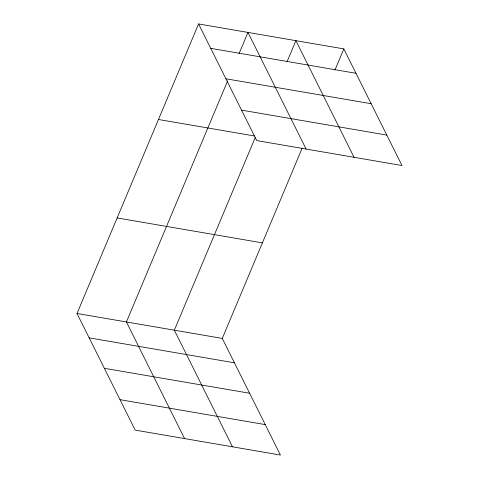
<?xml version="1.0" encoding="UTF-8"?>
<svg xmlns="http://www.w3.org/2000/svg" width="479" height="479" viewBox="0 0 479 479"><rect width="100%" height="100%" fill="white"/><g stroke="black" fill="none" stroke-linecap="round" stroke-linejoin="round"><path stroke-width="0.72" d="M301.998 148.538L222.274 338.419L280.425 455.05L135.168 430.106L77.017 313.476L198.575 23.95L343.832 48.894L401.983 165.524L256.726 140.581L198.575 23.95M227.621 80.885L126.408 321.954L184.559 438.584M239.081 53.588L247.96 32.428L306.111 149.065M255.211 137.575L174.338 330.187L232.489 446.817M287.017 61.821L295.896 40.661L354.047 157.292M334.947 70.048L343.832 48.894M210.736 48.343L355.993 73.287M225.908 78.778L371.171 103.721M241.548 110.14L386.804 135.084M158.459 119.493L254.307 135.952M117.133 217.933L262.39 242.877M77.017 313.476L222.274 338.419M89.178 337.863L234.435 362.807M104.356 368.303L249.613 393.247M119.99 399.666L265.252 424.61"/></g></svg>
